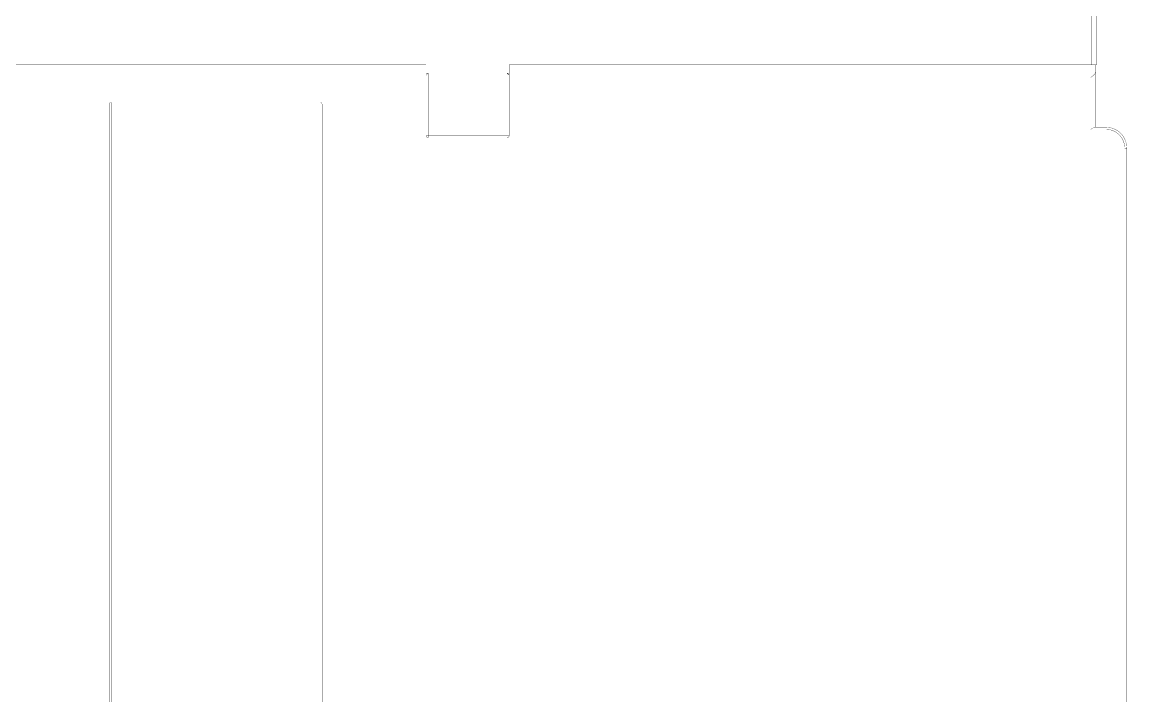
# Model space of a CAD drawing. Header units: inches. Extents: x 0 to 35.2, y -0.7 to 15.9.
# Drawn here: x 23.696 to 25.789, y 3.69 to 4.966 of the extents above; entities that cross this region are included whole.
import ezdxf

# ---------------------------------------------------------------- set-up
doc = ezdxf.new("R2010")
doc.units = ezdxf.units.IN
doc.header["$MEASUREMENT"] = 0
doc.layers.add('Dimensions', color=6, linetype='Continuous')

msp = doc.modelspace()

# ---------------------------------------------------------------- linework, layer by layer
at = {"layer": 'Dimensions'}
for points in [[(25.722, 4.8846, 0.0005, 0.0005, 0), (25.722, 5.8805, 0.0005, 0.0005, 0)], [(25.7318, 4.8846, 0.0005, 0.0005, 0), (25.7318, 5.8805, 0.0005, 0.0005, 0)], [(23.6639, 4.8846, 0.0005, 0.0005, 0), (24.4612, 4.8846, 0.0005, 0.0005, 0)], [(24.4612, 4.8688, 0.0005, 0.0005, 0), (24.4612, 4.8846, 0.0005, 0.0005, 0)], [(24.6187, 4.8846, 0.0005, 0.0005, 0), (25.722, 4.8846, 0.0005, 0.0005, 0)], [(24.6187, 4.8688, 0.0005, 0.0005, 0), (24.6187, 4.8846, 0.0005, 0.0005, 0)], [(25.722, 4.8846, 0.0005, 0.0005, 0), (25.7318, 4.8846, 0.0005, 0.0005, 0)], [(25.7304, 4.8742, 0.0005, 0.0005, 0), (25.7304, 4.8846, 0.0005, 0.0005, 0)], [(24.4612, 4.8688, 0.0005, 0.0005, 0), (24.4651, 4.8688, 0.0005, 0.0005, 0)], [(24.4612, 4.8649, 0.0005, 0.0005, 0), (24.4651, 4.8688, 0.0005, 0.0005, 0)], [(24.4612, 4.8649, 0.0005, 0.0005, 0), (24.4612, 4.8688, 0.0005, 0.0005, 0)], [(24.4612, 4.7507, 0.0005, 0.0005, 0), (24.4612, 4.8649, 0.0005, 0.0005, 0)], [(24.4651, 4.7507, 0.0005, 0.0005, 0), (24.4651, 4.8688, 0.0005, 0.0005, 0)], [(24.6147, 4.8688, 0.0005, 0.0005, 0), (24.6187, 4.8688, 0.0005, 0.0005, 0)], [(24.6147, 4.7507, 0.0005, 0.0005, 0), (24.6147, 4.8688, 0.0005, 0.0005, 0)], [(24.6147, 4.8688, 0.0005, 0.0005, 0), (24.6187, 4.8649, 0.0005, 0.0005, 0)], [(24.6187, 4.8649, 0.0005, 0.0005, 0), (24.6187, 4.8688, 0.0005, 0.0005, 0)], [(24.6187, 4.7507, 0.0005, 0.0005, 0), (24.6187, 4.8649, 0.0005, 0.0005, 0)], [(25.7234, 4.8628, 0.0005, 0.0005, -0.012375), (25.7205, 4.861, 0.0005, 0.0005, 0)], [(25.7205, 4.861, 0.0005, 0.0005, 0), (25.7263, 4.861, 0.0005, 0.0005, 0)], [(25.7205, 4.7625, 0.0005, 0.0005, 0), (25.7205, 4.861, 0.0005, 0.0005, 0)], [(25.7261, 4.865, 0.0005, 0.0005, -0.036028), (25.7234, 4.8628, 0.0005, 0.0005, 0)], [(25.7304, 4.8742, 0.0005, 0.0005, -0.209102), (25.7261, 4.865, 0.0005, 0.0005, 0)], [(25.7263, 4.861, 0.0005, 0.0005, 0), (25.7285, 4.861, 0.0005, 0.0005, 0)], [(25.7285, 4.861, 0.0005, 0.0005, 0), (25.7299, 4.861, 0.0005, 0.0005, 0)], [(25.7299, 4.861, 0.0005, 0.0005, 0), (25.7303, 4.861, 0.0005, 0.0005, 0)], [(25.7304, 4.8725, 0.0005, 0.0005, 0), (25.7304, 4.8726, 0.0005, 0.0005, 0)], [(25.7304, 4.8724, 0.0005, 0.0005, 0), (25.7304, 4.8725, 0.0005, 0.0005, 0)], [(25.7304, 4.8723, 0.0005, 0.0005, 0), (25.7304, 4.8724, 0.0005, 0.0005, 0)], [(25.7304, 4.8722, 0.0005, 0.0005, 0), (25.7304, 4.8723, 0.0005, 0.0005, 0)], [(25.7304, 4.8721, 0.0005, 0.0005, 0), (25.7304, 4.8722, 0.0005, 0.0005, 0)], [(25.7304, 4.872, 0.0005, 0.0005, 0), (25.7304, 4.8721, 0.0005, 0.0005, 0)], [(25.7304, 4.8719, 0.0005, 0.0005, 0), (25.7304, 4.872, 0.0005, 0.0005, 0)], [(25.7304, 4.8718, 0.0005, 0.0005, 0), (25.7304, 4.8719, 0.0005, 0.0005, 0)], [(25.7304, 4.8716, 0.0005, 0.0005, 0), (25.7304, 4.8718, 0.0005, 0.0005, 0)], [(25.7304, 4.8715, 0.0005, 0.0005, 0), (25.7304, 4.8716, 0.0005, 0.0005, 0)], [(25.7304, 4.8714, 0.0005, 0.0005, 0), (25.7304, 4.8715, 0.0005, 0.0005, 0)], [(25.7304, 4.8713, 0.0005, 0.0005, 0), (25.7304, 4.8714, 0.0005, 0.0005, 0)], [(25.7304, 4.8712, 0.0005, 0.0005, 0), (25.7304, 4.8713, 0.0005, 0.0005, 0)], [(25.7304, 4.8711, 0.0005, 0.0005, 0), (25.7304, 4.8712, 0.0005, 0.0005, 0)], [(25.7304, 4.8709, 0.0005, 0.0005, 0), (25.7304, 4.8711, 0.0005, 0.0005, 0)], [(25.7304, 4.8708, 0.0005, 0.0005, 0), (25.7304, 4.8709, 0.0005, 0.0005, 0)], [(25.7304, 4.8707, 0.0005, 0.0005, 0), (25.7304, 4.8708, 0.0005, 0.0005, 0)], [(25.7304, 4.8706, 0.0005, 0.0005, 0), (25.7304, 4.8707, 0.0005, 0.0005, 0)], [(25.7304, 4.8704, 0.0005, 0.0005, 0), (25.7304, 4.8706, 0.0005, 0.0005, 0)], [(25.7304, 4.8703, 0.0005, 0.0005, 0), (25.7304, 4.8704, 0.0005, 0.0005, 0)], [(25.7304, 4.8702, 0.0005, 0.0005, 0), (25.7304, 4.8703, 0.0005, 0.0005, 0)], [(25.7304, 4.87, 0.0005, 0.0005, 0), (25.7304, 4.8702, 0.0005, 0.0005, 0)], [(25.7304, 4.8699, 0.0005, 0.0005, 0), (25.7304, 4.87, 0.0005, 0.0005, 0)], [(25.7304, 4.8698, 0.0005, 0.0005, 0), (25.7304, 4.8699, 0.0005, 0.0005, 0)], [(25.7304, 4.8696, 0.0005, 0.0005, 0), (25.7304, 4.8698, 0.0005, 0.0005, 0)], [(25.7304, 4.8695, 0.0005, 0.0005, 0), (25.7304, 4.8696, 0.0005, 0.0005, 0)], [(25.7304, 4.8694, 0.0005, 0.0005, 0), (25.7304, 4.8695, 0.0005, 0.0005, 0)], [(25.7304, 4.8692, 0.0005, 0.0005, 0), (25.7304, 4.8694, 0.0005, 0.0005, 0)], [(25.7304, 4.8691, 0.0005, 0.0005, 0), (25.7304, 4.8692, 0.0005, 0.0005, 0)], [(25.7304, 4.8689, 0.0005, 0.0005, 0), (25.7304, 4.8691, 0.0005, 0.0005, 0)], [(25.7304, 4.8688, 0.0005, 0.0005, 0), (25.7304, 4.8689, 0.0005, 0.0005, 0)], [(25.7304, 4.8686, 0.0005, 0.0005, 0), (25.7304, 4.8688, 0.0005, 0.0005, 0)], [(25.7304, 4.8685, 0.0005, 0.0005, 0), (25.7304, 4.8686, 0.0005, 0.0005, 0)], [(25.7304, 4.8683, 0.0005, 0.0005, 0), (25.7304, 4.8685, 0.0005, 0.0005, 0)], [(25.7304, 4.8682, 0.0005, 0.0005, 0), (25.7304, 4.8683, 0.0005, 0.0005, 0)], [(25.7304, 4.868, 0.0005, 0.0005, 0), (25.7304, 4.8682, 0.0005, 0.0005, 0)], [(25.7304, 4.8679, 0.0005, 0.0005, 0), (25.7304, 4.868, 0.0005, 0.0005, 0)], [(25.7304, 4.8677, 0.0005, 0.0005, 0), (25.7304, 4.8679, 0.0005, 0.0005, 0)], [(25.7304, 4.8676, 0.0005, 0.0005, 0), (25.7304, 4.8677, 0.0005, 0.0005, 0)], [(25.7304, 4.8674, 0.0005, 0.0005, 0), (25.7304, 4.8676, 0.0005, 0.0005, 0)], [(25.7304, 4.8673, 0.0005, 0.0005, 0), (25.7304, 4.8674, 0.0005, 0.0005, 0)], [(25.7304, 4.8671, 0.0005, 0.0005, 0), (25.7304, 4.8673, 0.0005, 0.0005, 0)], [(25.7304, 4.867, 0.0005, 0.0005, 0), (25.7304, 4.8671, 0.0005, 0.0005, 0)], [(25.7304, 4.8668, 0.0005, 0.0005, 0), (25.7304, 4.867, 0.0005, 0.0005, 0)], [(25.7304, 4.8666, 0.0005, 0.0005, 0), (25.7304, 4.8668, 0.0005, 0.0005, 0)], [(25.7304, 4.8665, 0.0005, 0.0005, 0), (25.7304, 4.8666, 0.0005, 0.0005, 0)], [(25.7304, 4.8663, 0.0005, 0.0005, 0), (25.7304, 4.8665, 0.0005, 0.0005, 0)], [(25.7304, 4.8661, 0.0005, 0.0005, 0), (25.7304, 4.8663, 0.0005, 0.0005, 0)], [(25.7304, 4.866, 0.0005, 0.0005, 0), (25.7304, 4.8661, 0.0005, 0.0005, 0)], [(25.7304, 4.8658, 0.0005, 0.0005, 0), (25.7304, 4.866, 0.0005, 0.0005, 0)], [(25.7304, 4.8656, 0.0005, 0.0005, 0), (25.7304, 4.8658, 0.0005, 0.0005, 0)], [(25.7304, 4.8655, 0.0005, 0.0005, 0), (25.7304, 4.8656, 0.0005, 0.0005, 0)], [(25.7304, 4.8653, 0.0005, 0.0005, 0), (25.7304, 4.8655, 0.0005, 0.0005, 0)], [(25.7304, 4.8651, 0.0005, 0.0005, 0), (25.7304, 4.8653, 0.0005, 0.0005, 0)], [(25.7304, 4.865, 0.0005, 0.0005, 0), (25.7304, 4.8651, 0.0005, 0.0005, 0)], [(25.7303, 4.8648, 0.0005, 0.0005, 0), (25.7304, 4.865, 0.0005, 0.0005, 0)], [(25.7303, 4.8646, 0.0005, 0.0005, 0), (25.7303, 4.8648, 0.0005, 0.0005, 0)], [(25.7303, 4.8645, 0.0005, 0.0005, 0), (25.7303, 4.8646, 0.0005, 0.0005, 0)], [(25.7303, 4.8643, 0.0005, 0.0005, 0), (25.7303, 4.8645, 0.0005, 0.0005, 0)], [(25.7303, 4.8641, 0.0005, 0.0005, 0), (25.7303, 4.8643, 0.0005, 0.0005, 0)], [(25.7303, 4.8639, 0.0005, 0.0005, 0), (25.7303, 4.8641, 0.0005, 0.0005, 0)], [(25.7303, 4.8638, 0.0005, 0.0005, 0), (25.7303, 4.8639, 0.0005, 0.0005, 0)], [(25.7303, 4.8636, 0.0005, 0.0005, 0), (25.7303, 4.8638, 0.0005, 0.0005, 0)], [(25.7303, 4.8634, 0.0005, 0.0005, 0), (25.7303, 4.8636, 0.0005, 0.0005, 0)], [(25.7303, 4.8632, 0.0005, 0.0005, 0), (25.7303, 4.8634, 0.0005, 0.0005, 0)], [(25.7303, 4.8631, 0.0005, 0.0005, 0), (25.7303, 4.8632, 0.0005, 0.0005, 0)], [(25.7303, 4.8629, 0.0005, 0.0005, 0), (25.7303, 4.8631, 0.0005, 0.0005, 0)], [(25.7303, 4.8627, 0.0005, 0.0005, 0), (25.7303, 4.8629, 0.0005, 0.0005, 0)], [(25.7303, 4.8625, 0.0005, 0.0005, 0), (25.7303, 4.8627, 0.0005, 0.0005, 0)], [(25.7303, 4.8624, 0.0005, 0.0005, 0), (25.7303, 4.8625, 0.0005, 0.0005, 0)], [(25.7303, 4.8622, 0.0005, 0.0005, 0), (25.7303, 4.8624, 0.0005, 0.0005, 0)], [(25.7303, 4.862, 0.0005, 0.0005, 0), (25.7303, 4.8622, 0.0005, 0.0005, 0)], [(25.7303, 4.8618, 0.0005, 0.0005, 0), (25.7303, 4.862, 0.0005, 0.0005, 0)], [(25.7303, 4.8617, 0.0005, 0.0005, 0), (25.7303, 4.8618, 0.0005, 0.0005, 0)], [(25.7303, 4.8615, 0.0005, 0.0005, 0), (25.7303, 4.8617, 0.0005, 0.0005, 0)], [(25.7303, 4.8613, 0.0005, 0.0005, 0), (25.7303, 4.8615, 0.0005, 0.0005, 0)], [(25.7303, 4.8611, 0.0005, 0.0005, 0), (25.7303, 4.8613, 0.0005, 0.0005, 0)], [(25.7303, 4.861, 0.0005, 0.0005, 0), (25.7303, 4.8611, 0.0005, 0.0005, 0)], [(25.7303, 4.7665, 0.0005, 0.0005, 0), (25.7303, 4.861, 0.0005, 0.0005, 0)], [(25.7304, 4.8741, 0.0005, 0.0005, 0), (25.7304, 4.8742, 0.0005, 0.0005, 0)], [(25.7304, 4.8741, 0.0005, 0.0005, 0), (25.7304, 4.8741, 0.0005, 0.0005, 0)], [(25.7304, 4.874, 0.0005, 0.0005, 0), (25.7304, 4.8741, 0.0005, 0.0005, 0)], [(25.7304, 4.874, 0.0005, 0.0005, 0), (25.7304, 4.874, 0.0005, 0.0005, 0)], [(25.7304, 4.8739, 0.0005, 0.0005, 0), (25.7304, 4.874, 0.0005, 0.0005, 0)], [(25.7304, 4.8738, 0.0005, 0.0005, 0), (25.7304, 4.8739, 0.0005, 0.0005, 0)], [(25.7304, 4.8738, 0.0005, 0.0005, 0), (25.7304, 4.8738, 0.0005, 0.0005, 0)], [(25.7304, 4.8737, 0.0005, 0.0005, 0), (25.7304, 4.8738, 0.0005, 0.0005, 0)], [(25.7304, 4.8736, 0.0005, 0.0005, 0), (25.7304, 4.8737, 0.0005, 0.0005, 0)], [(25.7304, 4.8736, 0.0005, 0.0005, 0), (25.7304, 4.8736, 0.0005, 0.0005, 0)], [(25.7304, 4.8735, 0.0005, 0.0005, 0), (25.7304, 4.8736, 0.0005, 0.0005, 0)], [(25.7304, 4.8734, 0.0005, 0.0005, 0), (25.7304, 4.8735, 0.0005, 0.0005, 0)], [(25.7304, 4.8734, 0.0005, 0.0005, 0), (25.7304, 4.8734, 0.0005, 0.0005, 0)], [(25.7304, 4.8733, 0.0005, 0.0005, 0), (25.7304, 4.8734, 0.0005, 0.0005, 0)], [(25.7304, 4.8732, 0.0005, 0.0005, 0), (25.7304, 4.8733, 0.0005, 0.0005, 0)], [(25.7304, 4.8731, 0.0005, 0.0005, 0), (25.7304, 4.8732, 0.0005, 0.0005, 0)], [(25.7304, 4.873, 0.0005, 0.0005, 0), (25.7304, 4.8731, 0.0005, 0.0005, 0)], [(25.7304, 4.8729, 0.0005, 0.0005, 0), (25.7304, 4.873, 0.0005, 0.0005, 0)], [(25.7304, 4.8729, 0.0005, 0.0005, 0), (25.7304, 4.8729, 0.0005, 0.0005, 0)], [(25.7304, 4.8728, 0.0005, 0.0005, 0), (25.7304, 4.8729, 0.0005, 0.0005, 0)], [(25.7304, 4.8727, 0.0005, 0.0005, 0), (25.7304, 4.8728, 0.0005, 0.0005, 0)], [(25.7304, 4.8726, 0.0005, 0.0005, 0), (25.7304, 4.8727, 0.0005, 0.0005, 0)], [(23.8608, 4.8098, 0.0005, 0.0005, -0.414214), (23.8647, 4.8137, 0.0005, 0.0005, 0)], [(23.8608, 3.2428, 0.0005, 0.0005, 0), (23.8608, 4.8098, 0.0005, 0.0005, 0)], [(23.8608, 4.8098, 0.0005, 0.0005, 0), (23.8647, 4.8098, 0.0005, 0.0005, 0)], [(23.8647, 4.8137, 0.0005, 0.0005, 0), (24.2604, 4.8137, 0.0005, 0.0005, 0)], [(23.8647, 4.8098, 0.0005, 0.0005, 0), (23.8647, 4.8137, 0.0005, 0.0005, 0)], [(23.8647, 4.8098, 0.0005, 0.0005, 0), (24.2604, 4.8098, 0.0005, 0.0005, 0)], [(23.8647, 3.2389, 0.0005, 0.0005, 0), (23.8647, 4.8098, 0.0005, 0.0005, 0)], [(24.2604, 4.8098, 0.0005, 0.0005, 0), (24.2604, 4.8137, 0.0005, 0.0005, 0)], [(24.2604, 4.8137, 0.0005, 0.0005, -0.414214), (24.2643, 4.8098, 0.0005, 0.0005, 0)], [(24.2604, 4.8098, 0.0005, 0.0005, 0), (24.2643, 4.8098, 0.0005, 0.0005, 0)], [(24.2604, 3.2389, 0.0005, 0.0005, 0), (24.2604, 4.8098, 0.0005, 0.0005, 0)], [(24.2643, 3.2428, 0.0005, 0.0005, 0), (24.2643, 4.8098, 0.0005, 0.0005, 0)], [(25.7205, 4.7625, 0.0005, 0.0005, -0.006136), (25.7239, 4.7646, 0.0005, 0.0005, 0)], [(25.7205, 4.7625, 0.0005, 0.0005, 0), (25.7496, 4.7625, 0.0005, 0.0005, 0)], [(25.7239, 4.7646, 0.0005, 0.0005, -0.016646), (25.7255, 4.7655, 0.0005, 0.0005, 0)], [(25.7255, 4.7655, 0.0005, 0.0005, -0.030734), (25.727, 4.7662, 0.0005, 0.0005, 0)], [(25.727, 4.7662, 0.0005, 0.0005, -0.085723), (25.7284, 4.7665, 0.0005, 0.0005, 0)], [(25.7284, 4.7665, 0.0005, 0.0005, 0), (25.7496, 4.7665, 0.0005, 0.0005, 0)], [(25.7496, 4.7625, 0.0005, 0.0005, 0), (25.7496, 4.7665, 0.0005, 0.0005, 0)], [(25.7496, 4.7665, 0.0005, 0.0005, -0.414214), (25.7889, 4.7271, 0.0005, 0.0005, 0)], [(25.7496, 4.7625, 0.0005, 0.0005, -0.414214), (25.785, 4.7271, 0.0005, 0.0005, 0)], [(24.4612, 4.7507, 0.0005, 0.0005, 0), (24.4651, 4.7507, 0.0005, 0.0005, 0)], [(24.4651, 4.7468, 0.0005, 0.0005, -0.414214), (24.4612, 4.7507, 0.0005, 0.0005, 0)], [(24.4651, 4.7507, 0.0005, 0.0005, 0), (24.6147, 4.7507, 0.0005, 0.0005, 0)], [(24.4651, 4.7468, 0.0005, 0.0005, 0), (24.4651, 4.7507, 0.0005, 0.0005, 0)], [(24.4651, 4.7468, 0.0005, 0.0005, 0), (24.6147, 4.7468, 0.0005, 0.0005, 0)], [(24.6147, 4.7507, 0.0005, 0.0005, 0), (24.6187, 4.7507, 0.0005, 0.0005, 0)], [(24.6147, 4.7468, 0.0005, 0.0005, 0), (24.6147, 4.7507, 0.0005, 0.0005, 0)], [(24.6187, 4.7507, 0.0005, 0.0005, -0.414214), (24.6147, 4.7468, 0.0005, 0.0005, 0)], [(25.785, 3.6247, 0.0005, 0.0005, 0), (25.785, 4.7271, 0.0005, 0.0005, 0)], [(25.785, 4.7271, 0.0005, 0.0005, 0), (25.7889, 4.7271, 0.0005, 0.0005, 0)], [(25.7889, 3.6247, 0.0005, 0.0005, 0), (25.7889, 4.7271, 0.0005, 0.0005, 0)]]:
    msp.add_lwpolyline(points, format="xyseb", dxfattribs=at)
for points in [[(24.4611, 4.8846, 0.00025, 0.00025, 1), (24.4613, 4.8846, 0.00025, 0.00025, 1)], [(24.4611, 4.8846, 0.00025, 0.00025, 1), (24.4613, 4.8846, 0.00025, 0.00025, 1)], [(24.6185, 4.8846, 0.00025, 0.00025, 1), (24.6188, 4.8846, 0.00025, 0.00025, 1)], [(24.6185, 4.8846, 0.00025, 0.00025, 1), (24.6188, 4.8846, 0.00025, 0.00025, 1)], [(25.7219, 4.8846, 0.00025, 0.00025, 1), (25.7221, 4.8846, 0.00025, 0.00025, 1)], [(25.7219, 4.8846, 0.00025, 0.00025, 1), (25.7221, 4.8846, 0.00025, 0.00025, 1)], [(25.7219, 4.8846, 0.00025, 0.00025, 1), (25.7221, 4.8846, 0.00025, 0.00025, 1)], [(25.7303, 4.8846, 0.00025, 0.00025, 1), (25.7306, 4.8846, 0.00025, 0.00025, 1)], [(25.7317, 4.8846, 0.00025, 0.00025, 1), (25.7319, 4.8846, 0.00025, 0.00025, 1)], [(25.7317, 4.8846, 0.00025, 0.00025, 1), (25.7319, 4.8846, 0.00025, 0.00025, 1)], [(24.4611, 4.8688, 0.00025, 0.00025, 1), (24.4613, 4.8688, 0.00025, 0.00025, 1)], [(24.4611, 4.8688, 0.00025, 0.00025, 1), (24.4613, 4.8688, 0.00025, 0.00025, 1)], [(24.4611, 4.8688, 0.00025, 0.00025, 1), (24.4613, 4.8688, 0.00025, 0.00025, 1)], [(24.4611, 4.8649, 0.00025, 0.00025, 1), (24.4613, 4.8649, 0.00025, 0.00025, 1)], [(24.4611, 4.8649, 0.00025, 0.00025, 1), (24.4613, 4.8649, 0.00025, 0.00025, 1)], [(24.4611, 4.8649, 0.00025, 0.00025, 1), (24.4613, 4.8649, 0.00025, 0.00025, 1)], [(24.465, 4.8688, 0.00025, 0.00025, 1), (24.4652, 4.8688, 0.00025, 0.00025, 1)], [(24.465, 4.8688, 0.00025, 0.00025, 1), (24.4652, 4.8688, 0.00025, 0.00025, 1)], [(24.465, 4.8688, 0.00025, 0.00025, 1), (24.4652, 4.8688, 0.00025, 0.00025, 1)], [(24.6146, 4.8688, 0.00025, 0.00025, 1), (24.6148, 4.8688, 0.00025, 0.00025, 1)], [(24.6146, 4.8688, 0.00025, 0.00025, 1), (24.6148, 4.8688, 0.00025, 0.00025, 1)], [(24.6146, 4.8688, 0.00025, 0.00025, 1), (24.6148, 4.8688, 0.00025, 0.00025, 1)], [(24.6185, 4.8688, 0.00025, 0.00025, 1), (24.6188, 4.8688, 0.00025, 0.00025, 1)], [(24.6185, 4.8688, 0.00025, 0.00025, 1), (24.6188, 4.8688, 0.00025, 0.00025, 1)], [(24.6185, 4.8688, 0.00025, 0.00025, 1), (24.6188, 4.8688, 0.00025, 0.00025, 1)], [(24.6185, 4.8649, 0.00025, 0.00025, 1), (24.6188, 4.8649, 0.00025, 0.00025, 1)], [(24.6185, 4.8649, 0.00025, 0.00025, 1), (24.6188, 4.8649, 0.00025, 0.00025, 1)], [(24.6185, 4.8649, 0.00025, 0.00025, 1), (24.6188, 4.8649, 0.00025, 0.00025, 1)], [(25.7204, 4.861, 0.00025, 0.00025, 1), (25.7206, 4.861, 0.00025, 0.00025, 1)], [(25.7204, 4.861, 0.00025, 0.00025, 1), (25.7206, 4.861, 0.00025, 0.00025, 1)], [(25.7204, 4.861, 0.00025, 0.00025, 1), (25.7206, 4.861, 0.00025, 0.00025, 1)], [(25.7233, 4.8628, 0.00025, 0.00025, 1), (25.7235, 4.8628, 0.00025, 0.00025, 1)], [(25.7233, 4.8628, 0.00025, 0.00025, 1), (25.7235, 4.8628, 0.00025, 0.00025, 1)], [(25.726, 4.865, 0.00025, 0.00025, 1), (25.7262, 4.865, 0.00025, 0.00025, 1)], [(25.726, 4.865, 0.00025, 0.00025, 1), (25.7262, 4.865, 0.00025, 0.00025, 1)], [(25.7262, 4.861, 0.00025, 0.00025, 1), (25.7264, 4.861, 0.00025, 0.00025, 1)], [(25.7262, 4.861, 0.00025, 0.00025, 1), (25.7264, 4.861, 0.00025, 0.00025, 1)], [(25.7284, 4.861, 0.00025, 0.00025, 1), (25.7286, 4.861, 0.00025, 0.00025, 1)], [(25.7284, 4.861, 0.00025, 0.00025, 1), (25.7286, 4.861, 0.00025, 0.00025, 1)], [(25.7298, 4.861, 0.00025, 0.00025, 1), (25.73, 4.861, 0.00025, 0.00025, 1)], [(25.7298, 4.861, 0.00025, 0.00025, 1), (25.73, 4.861, 0.00025, 0.00025, 1)], [(25.7303, 4.8725, 0.00025, 0.00025, 1), (25.7305, 4.8725, 0.00025, 0.00025, 1)], [(25.7303, 4.8725, 0.00025, 0.00025, 1), (25.7305, 4.8725, 0.00025, 0.00025, 1)], [(25.7303, 4.8724, 0.00025, 0.00025, 1), (25.7305, 4.8724, 0.00025, 0.00025, 1)], [(25.7303, 4.8724, 0.00025, 0.00025, 1), (25.7305, 4.8724, 0.00025, 0.00025, 1)], [(25.7303, 4.8723, 0.00025, 0.00025, 1), (25.7305, 4.8723, 0.00025, 0.00025, 1)], [(25.7303, 4.8723, 0.00025, 0.00025, 1), (25.7305, 4.8723, 0.00025, 0.00025, 1)], [(25.7303, 4.8722, 0.00025, 0.00025, 1), (25.7305, 4.8722, 0.00025, 0.00025, 1)], [(25.7303, 4.8722, 0.00025, 0.00025, 1), (25.7305, 4.8722, 0.00025, 0.00025, 1)], [(25.7303, 4.8721, 0.00025, 0.00025, 1), (25.7305, 4.8721, 0.00025, 0.00025, 1)], [(25.7303, 4.8721, 0.00025, 0.00025, 1), (25.7305, 4.8721, 0.00025, 0.00025, 1)], [(25.7303, 4.872, 0.00025, 0.00025, 1), (25.7305, 4.872, 0.00025, 0.00025, 1)], [(25.7303, 4.872, 0.00025, 0.00025, 1), (25.7305, 4.872, 0.00025, 0.00025, 1)], [(25.7303, 4.8719, 0.00025, 0.00025, 1), (25.7305, 4.8719, 0.00025, 0.00025, 1)], [(25.7303, 4.8719, 0.00025, 0.00025, 1), (25.7305, 4.8719, 0.00025, 0.00025, 1)], [(25.7303, 4.8718, 0.00025, 0.00025, 1), (25.7305, 4.8718, 0.00025, 0.00025, 1)], [(25.7303, 4.8718, 0.00025, 0.00025, 1), (25.7305, 4.8718, 0.00025, 0.00025, 1)], [(25.7303, 4.8716, 0.00025, 0.00025, 1), (25.7305, 4.8716, 0.00025, 0.00025, 1)], [(25.7303, 4.8716, 0.00025, 0.00025, 1), (25.7305, 4.8716, 0.00025, 0.00025, 1)], [(25.7303, 4.8715, 0.00025, 0.00025, 1), (25.7305, 4.8715, 0.00025, 0.00025, 1)], [(25.7303, 4.8715, 0.00025, 0.00025, 1), (25.7305, 4.8715, 0.00025, 0.00025, 1)], [(25.7303, 4.8714, 0.00025, 0.00025, 1), (25.7305, 4.8714, 0.00025, 0.00025, 1)], [(25.7303, 4.8714, 0.00025, 0.00025, 1), (25.7305, 4.8714, 0.00025, 0.00025, 1)], [(25.7303, 4.8713, 0.00025, 0.00025, 1), (25.7305, 4.8713, 0.00025, 0.00025, 1)], [(25.7303, 4.8713, 0.00025, 0.00025, 1), (25.7305, 4.8713, 0.00025, 0.00025, 1)], [(25.7303, 4.8712, 0.00025, 0.00025, 1), (25.7305, 4.8712, 0.00025, 0.00025, 1)], [(25.7303, 4.8712, 0.00025, 0.00025, 1), (25.7305, 4.8712, 0.00025, 0.00025, 1)], [(25.7303, 4.8711, 0.00025, 0.00025, 1), (25.7305, 4.8711, 0.00025, 0.00025, 1)], [(25.7303, 4.8711, 0.00025, 0.00025, 1), (25.7305, 4.8711, 0.00025, 0.00025, 1)], [(25.7303, 4.8709, 0.00025, 0.00025, 1), (25.7305, 4.8709, 0.00025, 0.00025, 1)], [(25.7303, 4.8709, 0.00025, 0.00025, 1), (25.7305, 4.8709, 0.00025, 0.00025, 1)], [(25.7303, 4.8708, 0.00025, 0.00025, 1), (25.7305, 4.8708, 0.00025, 0.00025, 1)], [(25.7303, 4.8708, 0.00025, 0.00025, 1), (25.7305, 4.8708, 0.00025, 0.00025, 1)], [(25.7303, 4.8707, 0.00025, 0.00025, 1), (25.7305, 4.8707, 0.00025, 0.00025, 1)], [(25.7303, 4.8707, 0.00025, 0.00025, 1), (25.7305, 4.8707, 0.00025, 0.00025, 1)], [(25.7303, 4.8706, 0.00025, 0.00025, 1), (25.7305, 4.8706, 0.00025, 0.00025, 1)], [(25.7303, 4.8706, 0.00025, 0.00025, 1), (25.7305, 4.8706, 0.00025, 0.00025, 1)], [(25.7303, 4.8704, 0.00025, 0.00025, 1), (25.7305, 4.8704, 0.00025, 0.00025, 1)], [(25.7303, 4.8704, 0.00025, 0.00025, 1), (25.7305, 4.8704, 0.00025, 0.00025, 1)], [(25.7303, 4.8703, 0.00025, 0.00025, 1), (25.7305, 4.8703, 0.00025, 0.00025, 1)], [(25.7303, 4.8703, 0.00025, 0.00025, 1), (25.7305, 4.8703, 0.00025, 0.00025, 1)], [(25.7303, 4.8702, 0.00025, 0.00025, 1), (25.7305, 4.8702, 0.00025, 0.00025, 1)], [(25.7303, 4.8702, 0.00025, 0.00025, 1), (25.7305, 4.8702, 0.00025, 0.00025, 1)], [(25.7303, 4.87, 0.00025, 0.00025, 1), (25.7305, 4.87, 0.00025, 0.00025, 1)], [(25.7303, 4.87, 0.00025, 0.00025, 1), (25.7305, 4.87, 0.00025, 0.00025, 1)], [(25.7302, 4.8699, 0.00025, 0.00025, 1), (25.7305, 4.8699, 0.00025, 0.00025, 1)], [(25.7302, 4.8699, 0.00025, 0.00025, 1), (25.7305, 4.8699, 0.00025, 0.00025, 1)], [(25.7302, 4.8698, 0.00025, 0.00025, 1), (25.7305, 4.8698, 0.00025, 0.00025, 1)], [(25.7302, 4.8698, 0.00025, 0.00025, 1), (25.7305, 4.8698, 0.00025, 0.00025, 1)], [(25.7302, 4.8696, 0.00025, 0.00025, 1), (25.7305, 4.8696, 0.00025, 0.00025, 1)], [(25.7302, 4.8696, 0.00025, 0.00025, 1), (25.7305, 4.8696, 0.00025, 0.00025, 1)], [(25.7302, 4.8695, 0.00025, 0.00025, 1), (25.7305, 4.8695, 0.00025, 0.00025, 1)], [(25.7302, 4.8695, 0.00025, 0.00025, 1), (25.7305, 4.8695, 0.00025, 0.00025, 1)], [(25.7302, 4.8694, 0.00025, 0.00025, 1), (25.7305, 4.8694, 0.00025, 0.00025, 1)], [(25.7302, 4.8694, 0.00025, 0.00025, 1), (25.7305, 4.8694, 0.00025, 0.00025, 1)], [(25.7302, 4.8692, 0.00025, 0.00025, 1), (25.7305, 4.8692, 0.00025, 0.00025, 1)], [(25.7302, 4.8692, 0.00025, 0.00025, 1), (25.7305, 4.8692, 0.00025, 0.00025, 1)], [(25.7302, 4.8691, 0.00025, 0.00025, 1), (25.7305, 4.8691, 0.00025, 0.00025, 1)], [(25.7302, 4.8691, 0.00025, 0.00025, 1), (25.7305, 4.8691, 0.00025, 0.00025, 1)], [(25.7302, 4.8689, 0.00025, 0.00025, 1), (25.7305, 4.8689, 0.00025, 0.00025, 1)], [(25.7302, 4.8689, 0.00025, 0.00025, 1), (25.7305, 4.8689, 0.00025, 0.00025, 1)], [(25.7302, 4.8688, 0.00025, 0.00025, 1), (25.7305, 4.8688, 0.00025, 0.00025, 1)], [(25.7302, 4.8688, 0.00025, 0.00025, 1), (25.7305, 4.8688, 0.00025, 0.00025, 1)], [(25.7302, 4.8686, 0.00025, 0.00025, 1), (25.7305, 4.8686, 0.00025, 0.00025, 1)], [(25.7302, 4.8686, 0.00025, 0.00025, 1), (25.7305, 4.8686, 0.00025, 0.00025, 1)], [(25.7302, 4.8685, 0.00025, 0.00025, 1), (25.7305, 4.8685, 0.00025, 0.00025, 1)], [(25.7302, 4.8685, 0.00025, 0.00025, 1), (25.7305, 4.8685, 0.00025, 0.00025, 1)], [(25.7302, 4.8683, 0.00025, 0.00025, 1), (25.7305, 4.8683, 0.00025, 0.00025, 1)], [(25.7302, 4.8683, 0.00025, 0.00025, 1), (25.7305, 4.8683, 0.00025, 0.00025, 1)], [(25.7302, 4.8682, 0.00025, 0.00025, 1), (25.7305, 4.8682, 0.00025, 0.00025, 1)], [(25.7302, 4.8682, 0.00025, 0.00025, 1), (25.7305, 4.8682, 0.00025, 0.00025, 1)], [(25.7302, 4.868, 0.00025, 0.00025, 1), (25.7305, 4.868, 0.00025, 0.00025, 1)], [(25.7302, 4.868, 0.00025, 0.00025, 1), (25.7305, 4.868, 0.00025, 0.00025, 1)], [(25.7302, 4.8679, 0.00025, 0.00025, 1), (25.7305, 4.8679, 0.00025, 0.00025, 1)], [(25.7302, 4.8679, 0.00025, 0.00025, 1), (25.7305, 4.8679, 0.00025, 0.00025, 1)], [(25.7302, 4.8677, 0.00025, 0.00025, 1), (25.7305, 4.8677, 0.00025, 0.00025, 1)], [(25.7302, 4.8677, 0.00025, 0.00025, 1), (25.7305, 4.8677, 0.00025, 0.00025, 1)], [(25.7302, 4.8676, 0.00025, 0.00025, 1), (25.7305, 4.8676, 0.00025, 0.00025, 1)], [(25.7302, 4.8676, 0.00025, 0.00025, 1), (25.7305, 4.8676, 0.00025, 0.00025, 1)], [(25.7302, 4.8674, 0.00025, 0.00025, 1), (25.7305, 4.8674, 0.00025, 0.00025, 1)], [(25.7302, 4.8674, 0.00025, 0.00025, 1), (25.7305, 4.8674, 0.00025, 0.00025, 1)], [(25.7302, 4.8673, 0.00025, 0.00025, 1), (25.7305, 4.8673, 0.00025, 0.00025, 1)], [(25.7302, 4.8673, 0.00025, 0.00025, 1), (25.7305, 4.8673, 0.00025, 0.00025, 1)], [(25.7302, 4.8671, 0.00025, 0.00025, 1), (25.7305, 4.8671, 0.00025, 0.00025, 1)], [(25.7302, 4.8671, 0.00025, 0.00025, 1), (25.7305, 4.8671, 0.00025, 0.00025, 1)], [(25.7302, 4.867, 0.00025, 0.00025, 1), (25.7305, 4.867, 0.00025, 0.00025, 1)], [(25.7302, 4.867, 0.00025, 0.00025, 1), (25.7305, 4.867, 0.00025, 0.00025, 1)], [(25.7302, 4.8668, 0.00025, 0.00025, 1), (25.7305, 4.8668, 0.00025, 0.00025, 1)], [(25.7302, 4.8668, 0.00025, 0.00025, 1), (25.7305, 4.8668, 0.00025, 0.00025, 1)], [(25.7302, 4.8666, 0.00025, 0.00025, 1), (25.7305, 4.8666, 0.00025, 0.00025, 1)], [(25.7302, 4.8666, 0.00025, 0.00025, 1), (25.7305, 4.8666, 0.00025, 0.00025, 1)], [(25.7302, 4.8665, 0.00025, 0.00025, 1), (25.7305, 4.8665, 0.00025, 0.00025, 1)], [(25.7302, 4.8665, 0.00025, 0.00025, 1), (25.7305, 4.8665, 0.00025, 0.00025, 1)], [(25.7302, 4.8663, 0.00025, 0.00025, 1), (25.7305, 4.8663, 0.00025, 0.00025, 1)], [(25.7302, 4.8663, 0.00025, 0.00025, 1), (25.7305, 4.8663, 0.00025, 0.00025, 1)], [(25.7302, 4.8661, 0.00025, 0.00025, 1), (25.7305, 4.8661, 0.00025, 0.00025, 1)], [(25.7302, 4.8661, 0.00025, 0.00025, 1), (25.7305, 4.8661, 0.00025, 0.00025, 1)], [(25.7302, 4.866, 0.00025, 0.00025, 1), (25.7305, 4.866, 0.00025, 0.00025, 1)], [(25.7302, 4.866, 0.00025, 0.00025, 1), (25.7305, 4.866, 0.00025, 0.00025, 1)], [(25.7302, 4.8658, 0.00025, 0.00025, 1), (25.7305, 4.8658, 0.00025, 0.00025, 1)], [(25.7302, 4.8658, 0.00025, 0.00025, 1), (25.7305, 4.8658, 0.00025, 0.00025, 1)], [(25.7302, 4.8656, 0.00025, 0.00025, 1), (25.7305, 4.8656, 0.00025, 0.00025, 1)], [(25.7302, 4.8656, 0.00025, 0.00025, 1), (25.7305, 4.8656, 0.00025, 0.00025, 1)], [(25.7302, 4.8655, 0.00025, 0.00025, 1), (25.7305, 4.8655, 0.00025, 0.00025, 1)], [(25.7302, 4.8655, 0.00025, 0.00025, 1), (25.7305, 4.8655, 0.00025, 0.00025, 1)], [(25.7302, 4.8653, 0.00025, 0.00025, 1), (25.7305, 4.8653, 0.00025, 0.00025, 1)], [(25.7302, 4.8653, 0.00025, 0.00025, 1), (25.7305, 4.8653, 0.00025, 0.00025, 1)], [(25.7302, 4.8651, 0.00025, 0.00025, 1), (25.7305, 4.8651, 0.00025, 0.00025, 1)], [(25.7302, 4.8651, 0.00025, 0.00025, 1), (25.7305, 4.8651, 0.00025, 0.00025, 1)], [(25.7302, 4.865, 0.00025, 0.00025, 1), (25.7305, 4.865, 0.00025, 0.00025, 1)], [(25.7302, 4.865, 0.00025, 0.00025, 1), (25.7305, 4.865, 0.00025, 0.00025, 1)], [(25.7302, 4.8648, 0.00025, 0.00025, 1), (25.7305, 4.8648, 0.00025, 0.00025, 1)], [(25.7302, 4.8648, 0.00025, 0.00025, 1), (25.7305, 4.8648, 0.00025, 0.00025, 1)], [(25.7302, 4.8646, 0.00025, 0.00025, 1), (25.7305, 4.8646, 0.00025, 0.00025, 1)], [(25.7302, 4.8646, 0.00025, 0.00025, 1), (25.7305, 4.8646, 0.00025, 0.00025, 1)], [(25.7302, 4.8645, 0.00025, 0.00025, 1), (25.7305, 4.8645, 0.00025, 0.00025, 1)], [(25.7302, 4.8645, 0.00025, 0.00025, 1), (25.7305, 4.8645, 0.00025, 0.00025, 1)], [(25.7302, 4.8643, 0.00025, 0.00025, 1), (25.7305, 4.8643, 0.00025, 0.00025, 1)], [(25.7302, 4.8643, 0.00025, 0.00025, 1), (25.7305, 4.8643, 0.00025, 0.00025, 1)], [(25.7302, 4.8641, 0.00025, 0.00025, 1), (25.7305, 4.8641, 0.00025, 0.00025, 1)], [(25.7302, 4.8641, 0.00025, 0.00025, 1), (25.7305, 4.8641, 0.00025, 0.00025, 1)], [(25.7302, 4.8639, 0.00025, 0.00025, 1), (25.7305, 4.8639, 0.00025, 0.00025, 1)], [(25.7302, 4.8639, 0.00025, 0.00025, 1), (25.7305, 4.8639, 0.00025, 0.00025, 1)], [(25.7302, 4.8638, 0.00025, 0.00025, 1), (25.7305, 4.8638, 0.00025, 0.00025, 1)], [(25.7302, 4.8638, 0.00025, 0.00025, 1), (25.7305, 4.8638, 0.00025, 0.00025, 1)], [(25.7302, 4.8636, 0.00025, 0.00025, 1), (25.7305, 4.8636, 0.00025, 0.00025, 1)], [(25.7302, 4.8636, 0.00025, 0.00025, 1), (25.7305, 4.8636, 0.00025, 0.00025, 1)], [(25.7302, 4.8634, 0.00025, 0.00025, 1), (25.7305, 4.8634, 0.00025, 0.00025, 1)], [(25.7302, 4.8634, 0.00025, 0.00025, 1), (25.7305, 4.8634, 0.00025, 0.00025, 1)], [(25.7302, 4.8632, 0.00025, 0.00025, 1), (25.7305, 4.8632, 0.00025, 0.00025, 1)], [(25.7302, 4.8632, 0.00025, 0.00025, 1), (25.7305, 4.8632, 0.00025, 0.00025, 1)], [(25.7302, 4.8631, 0.00025, 0.00025, 1), (25.7305, 4.8631, 0.00025, 0.00025, 1)], [(25.7302, 4.8631, 0.00025, 0.00025, 1), (25.7305, 4.8631, 0.00025, 0.00025, 1)], [(25.7302, 4.8629, 0.00025, 0.00025, 1), (25.7305, 4.8629, 0.00025, 0.00025, 1)], [(25.7302, 4.8629, 0.00025, 0.00025, 1), (25.7305, 4.8629, 0.00025, 0.00025, 1)], [(25.7302, 4.8627, 0.00025, 0.00025, 1), (25.7305, 4.8627, 0.00025, 0.00025, 1)], [(25.7302, 4.8627, 0.00025, 0.00025, 1), (25.7305, 4.8627, 0.00025, 0.00025, 1)], [(25.7302, 4.8625, 0.00025, 0.00025, 1), (25.7305, 4.8625, 0.00025, 0.00025, 1)], [(25.7302, 4.8625, 0.00025, 0.00025, 1), (25.7305, 4.8625, 0.00025, 0.00025, 1)], [(25.7302, 4.8624, 0.00025, 0.00025, 1), (25.7305, 4.8624, 0.00025, 0.00025, 1)], [(25.7302, 4.8624, 0.00025, 0.00025, 1), (25.7305, 4.8624, 0.00025, 0.00025, 1)], [(25.7302, 4.8622, 0.00025, 0.00025, 1), (25.7305, 4.8622, 0.00025, 0.00025, 1)], [(25.7302, 4.8622, 0.00025, 0.00025, 1), (25.7305, 4.8622, 0.00025, 0.00025, 1)], [(25.7302, 4.862, 0.00025, 0.00025, 1), (25.7305, 4.862, 0.00025, 0.00025, 1)], [(25.7302, 4.862, 0.00025, 0.00025, 1), (25.7305, 4.862, 0.00025, 0.00025, 1)], [(25.7302, 4.8618, 0.00025, 0.00025, 1), (25.7305, 4.8618, 0.00025, 0.00025, 1)], [(25.7302, 4.8618, 0.00025, 0.00025, 1), (25.7305, 4.8618, 0.00025, 0.00025, 1)], [(25.7302, 4.8617, 0.00025, 0.00025, 1), (25.7305, 4.8617, 0.00025, 0.00025, 1)], [(25.7302, 4.8617, 0.00025, 0.00025, 1), (25.7305, 4.8617, 0.00025, 0.00025, 1)], [(25.7302, 4.8615, 0.00025, 0.00025, 1), (25.7305, 4.8615, 0.00025, 0.00025, 1)], [(25.7302, 4.8615, 0.00025, 0.00025, 1), (25.7305, 4.8615, 0.00025, 0.00025, 1)], [(25.7302, 4.8613, 0.00025, 0.00025, 1), (25.7305, 4.8613, 0.00025, 0.00025, 1)], [(25.7302, 4.8613, 0.00025, 0.00025, 1), (25.7305, 4.8613, 0.00025, 0.00025, 1)], [(25.7302, 4.8611, 0.00025, 0.00025, 1), (25.7305, 4.8611, 0.00025, 0.00025, 1)], [(25.7302, 4.8611, 0.00025, 0.00025, 1), (25.7305, 4.8611, 0.00025, 0.00025, 1)], [(25.7302, 4.861, 0.00025, 0.00025, 1), (25.7305, 4.861, 0.00025, 0.00025, 1)], [(25.7302, 4.861, 0.00025, 0.00025, 1), (25.7305, 4.861, 0.00025, 0.00025, 1)], [(25.7302, 4.861, 0.00025, 0.00025, 1), (25.7305, 4.861, 0.00025, 0.00025, 1)], [(25.7303, 4.8741, 0.00025, 0.00025, 1), (25.7306, 4.8741, 0.00025, 0.00025, 1)], [(25.7303, 4.8742, 0.00025, 0.00025, 1), (25.7306, 4.8742, 0.00025, 0.00025, 1)], [(25.7303, 4.8741, 0.00025, 0.00025, 1), (25.7306, 4.8741, 0.00025, 0.00025, 1)], [(25.7303, 4.8742, 0.00025, 0.00025, 1), (25.7306, 4.8742, 0.00025, 0.00025, 1)], [(25.7303, 4.8742, 0.00025, 0.00025, 1), (25.7306, 4.8742, 0.00025, 0.00025, 1)], [(25.7303, 4.8741, 0.00025, 0.00025, 1), (25.7306, 4.8741, 0.00025, 0.00025, 1)], [(25.7303, 4.874, 0.00025, 0.00025, 1), (25.7306, 4.874, 0.00025, 0.00025, 1)], [(25.7303, 4.8741, 0.00025, 0.00025, 1), (25.7306, 4.8741, 0.00025, 0.00025, 1)], [(25.7303, 4.874, 0.00025, 0.00025, 1), (25.7306, 4.874, 0.00025, 0.00025, 1)], [(25.7303, 4.874, 0.00025, 0.00025, 1), (25.7306, 4.874, 0.00025, 0.00025, 1)], [(25.7303, 4.8739, 0.00025, 0.00025, 1), (25.7305, 4.8739, 0.00025, 0.00025, 1)], [(25.7303, 4.874, 0.00025, 0.00025, 1), (25.7306, 4.874, 0.00025, 0.00025, 1)], [(25.7303, 4.8739, 0.00025, 0.00025, 1), (25.7305, 4.8739, 0.00025, 0.00025, 1)], [(25.7303, 4.8738, 0.00025, 0.00025, 1), (25.7305, 4.8738, 0.00025, 0.00025, 1)], [(25.7303, 4.8738, 0.00025, 0.00025, 1), (25.7305, 4.8738, 0.00025, 0.00025, 1)], [(25.7303, 4.8738, 0.00025, 0.00025, 1), (25.7305, 4.8738, 0.00025, 0.00025, 1)], [(25.7303, 4.8737, 0.00025, 0.00025, 1), (25.7305, 4.8737, 0.00025, 0.00025, 1)], [(25.7303, 4.8738, 0.00025, 0.00025, 1), (25.7305, 4.8738, 0.00025, 0.00025, 1)], [(25.7303, 4.8737, 0.00025, 0.00025, 1), (25.7305, 4.8737, 0.00025, 0.00025, 1)], [(25.7303, 4.8736, 0.00025, 0.00025, 1), (25.7305, 4.8736, 0.00025, 0.00025, 1)], [(25.7303, 4.8736, 0.00025, 0.00025, 1), (25.7305, 4.8736, 0.00025, 0.00025, 1)], [(25.7303, 4.8736, 0.00025, 0.00025, 1), (25.7305, 4.8736, 0.00025, 0.00025, 1)], [(25.7303, 4.8735, 0.00025, 0.00025, 1), (25.7305, 4.8735, 0.00025, 0.00025, 1)], [(25.7303, 4.8736, 0.00025, 0.00025, 1), (25.7305, 4.8736, 0.00025, 0.00025, 1)], [(25.7303, 4.8735, 0.00025, 0.00025, 1), (25.7305, 4.8735, 0.00025, 0.00025, 1)], [(25.7303, 4.8734, 0.00025, 0.00025, 1), (25.7305, 4.8734, 0.00025, 0.00025, 1)], [(25.7303, 4.8734, 0.00025, 0.00025, 1), (25.7305, 4.8734, 0.00025, 0.00025, 1)], [(25.7303, 4.8734, 0.00025, 0.00025, 1), (25.7305, 4.8734, 0.00025, 0.00025, 1)], [(25.7303, 4.8734, 0.00025, 0.00025, 1), (25.7305, 4.8734, 0.00025, 0.00025, 1)], [(25.7303, 4.8733, 0.00025, 0.00025, 1), (25.7305, 4.8733, 0.00025, 0.00025, 1)], [(25.7303, 4.8733, 0.00025, 0.00025, 1), (25.7305, 4.8733, 0.00025, 0.00025, 1)], [(25.7303, 4.8732, 0.00025, 0.00025, 1), (25.7305, 4.8732, 0.00025, 0.00025, 1)], [(25.7303, 4.8731, 0.00025, 0.00025, 1), (25.7305, 4.8731, 0.00025, 0.00025, 1)], [(25.7303, 4.8732, 0.00025, 0.00025, 1), (25.7305, 4.8732, 0.00025, 0.00025, 1)], [(25.7303, 4.8731, 0.00025, 0.00025, 1), (25.7305, 4.8731, 0.00025, 0.00025, 1)], [(25.7303, 4.873, 0.00025, 0.00025, 1), (25.7305, 4.873, 0.00025, 0.00025, 1)], [(25.7303, 4.873, 0.00025, 0.00025, 1), (25.7305, 4.873, 0.00025, 0.00025, 1)], [(25.7303, 4.8729, 0.00025, 0.00025, 1), (25.7305, 4.8729, 0.00025, 0.00025, 1)], [(25.7303, 4.8729, 0.00025, 0.00025, 1), (25.7305, 4.8729, 0.00025, 0.00025, 1)], [(25.7303, 4.8729, 0.00025, 0.00025, 1), (25.7305, 4.8729, 0.00025, 0.00025, 1)], [(25.7303, 4.8729, 0.00025, 0.00025, 1), (25.7305, 4.8729, 0.00025, 0.00025, 1)], [(25.7303, 4.8728, 0.00025, 0.00025, 1), (25.7305, 4.8728, 0.00025, 0.00025, 1)], [(25.7303, 4.8728, 0.00025, 0.00025, 1), (25.7305, 4.8728, 0.00025, 0.00025, 1)], [(25.7303, 4.8727, 0.00025, 0.00025, 1), (25.7305, 4.8727, 0.00025, 0.00025, 1)], [(25.7303, 4.8727, 0.00025, 0.00025, 1), (25.7305, 4.8727, 0.00025, 0.00025, 1)], [(25.7303, 4.8726, 0.00025, 0.00025, 1), (25.7305, 4.8726, 0.00025, 0.00025, 1)], [(25.7303, 4.8726, 0.00025, 0.00025, 1), (25.7305, 4.8726, 0.00025, 0.00025, 1)], [(23.8607, 4.8098, 0.00025, 0.00025, 1), (23.8609, 4.8098, 0.00025, 0.00025, 1)], [(23.8607, 4.8098, 0.00025, 0.00025, 1), (23.8609, 4.8098, 0.00025, 0.00025, 1)], [(23.8607, 4.8098, 0.00025, 0.00025, 1), (23.8609, 4.8098, 0.00025, 0.00025, 1)], [(23.8646, 4.8137, 0.00025, 0.00025, 1), (23.8648, 4.8137, 0.00025, 0.00025, 1)], [(23.8646, 4.8137, 0.00025, 0.00025, 1), (23.8648, 4.8137, 0.00025, 0.00025, 1)], [(23.8646, 4.8137, 0.00025, 0.00025, 1), (23.8648, 4.8137, 0.00025, 0.00025, 1)], [(23.8646, 4.8098, 0.00025, 0.00025, 1), (23.8648, 4.8098, 0.00025, 0.00025, 1)], [(23.8646, 4.8098, 0.00025, 0.00025, 1), (23.8648, 4.8098, 0.00025, 0.00025, 1)], [(23.8646, 4.8098, 0.00025, 0.00025, 1), (23.8648, 4.8098, 0.00025, 0.00025, 1)], [(23.8646, 4.8098, 0.00025, 0.00025, 1), (23.8648, 4.8098, 0.00025, 0.00025, 1)], [(24.2603, 4.8137, 0.00025, 0.00025, 1), (24.2605, 4.8137, 0.00025, 0.00025, 1)], [(24.2603, 4.8137, 0.00025, 0.00025, 1), (24.2605, 4.8137, 0.00025, 0.00025, 1)], [(24.2603, 4.8137, 0.00025, 0.00025, 1), (24.2605, 4.8137, 0.00025, 0.00025, 1)], [(24.2603, 4.8098, 0.00025, 0.00025, 1), (24.2605, 4.8098, 0.00025, 0.00025, 1)], [(24.2603, 4.8098, 0.00025, 0.00025, 1), (24.2605, 4.8098, 0.00025, 0.00025, 1)], [(24.2603, 4.8098, 0.00025, 0.00025, 1), (24.2605, 4.8098, 0.00025, 0.00025, 1)], [(24.2603, 4.8098, 0.00025, 0.00025, 1), (24.2605, 4.8098, 0.00025, 0.00025, 1)], [(24.2642, 4.8098, 0.00025, 0.00025, 1), (24.2645, 4.8098, 0.00025, 0.00025, 1)], [(24.2642, 4.8098, 0.00025, 0.00025, 1), (24.2645, 4.8098, 0.00025, 0.00025, 1)], [(24.2642, 4.8098, 0.00025, 0.00025, 1), (24.2645, 4.8098, 0.00025, 0.00025, 1)], [(25.7204, 4.7625, 0.00025, 0.00025, 1), (25.7206, 4.7625, 0.00025, 0.00025, 1)], [(25.7204, 4.7625, 0.00025, 0.00025, 1), (25.7206, 4.7625, 0.00025, 0.00025, 1)], [(25.7204, 4.7625, 0.00025, 0.00025, 1), (25.7206, 4.7625, 0.00025, 0.00025, 1)], [(25.7238, 4.7646, 0.00025, 0.00025, 1), (25.724, 4.7646, 0.00025, 0.00025, 1)], [(25.7238, 4.7646, 0.00025, 0.00025, 1), (25.724, 4.7646, 0.00025, 0.00025, 1)], [(25.7254, 4.7655, 0.00025, 0.00025, 1), (25.7256, 4.7655, 0.00025, 0.00025, 1)], [(25.7254, 4.7655, 0.00025, 0.00025, 1), (25.7256, 4.7655, 0.00025, 0.00025, 1)], [(25.7269, 4.7662, 0.00025, 0.00025, 1), (25.7272, 4.7662, 0.00025, 0.00025, 1)], [(25.7269, 4.7662, 0.00025, 0.00025, 1), (25.7272, 4.7662, 0.00025, 0.00025, 1)], [(25.7283, 4.7665, 0.00025, 0.00025, 1), (25.7285, 4.7665, 0.00025, 0.00025, 1)], [(25.7283, 4.7665, 0.00025, 0.00025, 1), (25.7285, 4.7665, 0.00025, 0.00025, 1)], [(25.7302, 4.7665, 0.00025, 0.00025, 1), (25.7305, 4.7665, 0.00025, 0.00025, 1)], [(25.7494, 4.7665, 0.00025, 0.00025, 1), (25.7497, 4.7665, 0.00025, 0.00025, 1)], [(25.7494, 4.7665, 0.00025, 0.00025, 1), (25.7497, 4.7665, 0.00025, 0.00025, 1)], [(25.7494, 4.7665, 0.00025, 0.00025, 1), (25.7497, 4.7665, 0.00025, 0.00025, 1)], [(25.7494, 4.7625, 0.00025, 0.00025, 1), (25.7497, 4.7625, 0.00025, 0.00025, 1)], [(25.7494, 4.7625, 0.00025, 0.00025, 1), (25.7497, 4.7625, 0.00025, 0.00025, 1)], [(25.7494, 4.7625, 0.00025, 0.00025, 1), (25.7497, 4.7625, 0.00025, 0.00025, 1)], [(24.4611, 4.7507, 0.00025, 0.00025, 1), (24.4613, 4.7507, 0.00025, 0.00025, 1)], [(24.4611, 4.7507, 0.00025, 0.00025, 1), (24.4613, 4.7507, 0.00025, 0.00025, 1)], [(24.4611, 4.7507, 0.00025, 0.00025, 1), (24.4613, 4.7507, 0.00025, 0.00025, 1)], [(24.465, 4.7507, 0.00025, 0.00025, 1), (24.4652, 4.7507, 0.00025, 0.00025, 1)], [(24.465, 4.7507, 0.00025, 0.00025, 1), (24.4652, 4.7507, 0.00025, 0.00025, 1)], [(24.465, 4.7507, 0.00025, 0.00025, 1), (24.4652, 4.7507, 0.00025, 0.00025, 1)], [(24.465, 4.7507, 0.00025, 0.00025, 1), (24.4652, 4.7507, 0.00025, 0.00025, 1)], [(24.465, 4.7468, 0.00025, 0.00025, 1), (24.4652, 4.7468, 0.00025, 0.00025, 1)], [(24.465, 4.7468, 0.00025, 0.00025, 1), (24.4652, 4.7468, 0.00025, 0.00025, 1)], [(24.465, 4.7468, 0.00025, 0.00025, 1), (24.4652, 4.7468, 0.00025, 0.00025, 1)], [(24.6146, 4.7507, 0.00025, 0.00025, 1), (24.6148, 4.7507, 0.00025, 0.00025, 1)], [(24.6146, 4.7507, 0.00025, 0.00025, 1), (24.6148, 4.7507, 0.00025, 0.00025, 1)], [(24.6146, 4.7507, 0.00025, 0.00025, 1), (24.6148, 4.7507, 0.00025, 0.00025, 1)], [(24.6146, 4.7507, 0.00025, 0.00025, 1), (24.6148, 4.7507, 0.00025, 0.00025, 1)], [(24.6146, 4.7468, 0.00025, 0.00025, 1), (24.6148, 4.7468, 0.00025, 0.00025, 1)], [(24.6146, 4.7468, 0.00025, 0.00025, 1), (24.6148, 4.7468, 0.00025, 0.00025, 1)], [(24.6146, 4.7468, 0.00025, 0.00025, 1), (24.6148, 4.7468, 0.00025, 0.00025, 1)], [(24.6185, 4.7507, 0.00025, 0.00025, 1), (24.6188, 4.7507, 0.00025, 0.00025, 1)], [(24.6185, 4.7507, 0.00025, 0.00025, 1), (24.6188, 4.7507, 0.00025, 0.00025, 1)], [(24.6185, 4.7507, 0.00025, 0.00025, 1), (24.6188, 4.7507, 0.00025, 0.00025, 1)], [(25.7849, 4.7271, 0.00025, 0.00025, 1), (25.7851, 4.7271, 0.00025, 0.00025, 1)], [(25.7849, 4.7271, 0.00025, 0.00025, 1), (25.7851, 4.7271, 0.00025, 0.00025, 1)], [(25.7849, 4.7271, 0.00025, 0.00025, 1), (25.7851, 4.7271, 0.00025, 0.00025, 1)], [(25.7888, 4.7271, 0.00025, 0.00025, 1), (25.7891, 4.7271, 0.00025, 0.00025, 1)], [(25.7888, 4.7271, 0.00025, 0.00025, 1), (25.7891, 4.7271, 0.00025, 0.00025, 1)], [(25.7888, 4.7271, 0.00025, 0.00025, 1), (25.7891, 4.7271, 0.00025, 0.00025, 1)]]:
    msp.add_lwpolyline(points, format="xyseb", close=True, dxfattribs=at)

doc.saveas('drawing.dxf')
